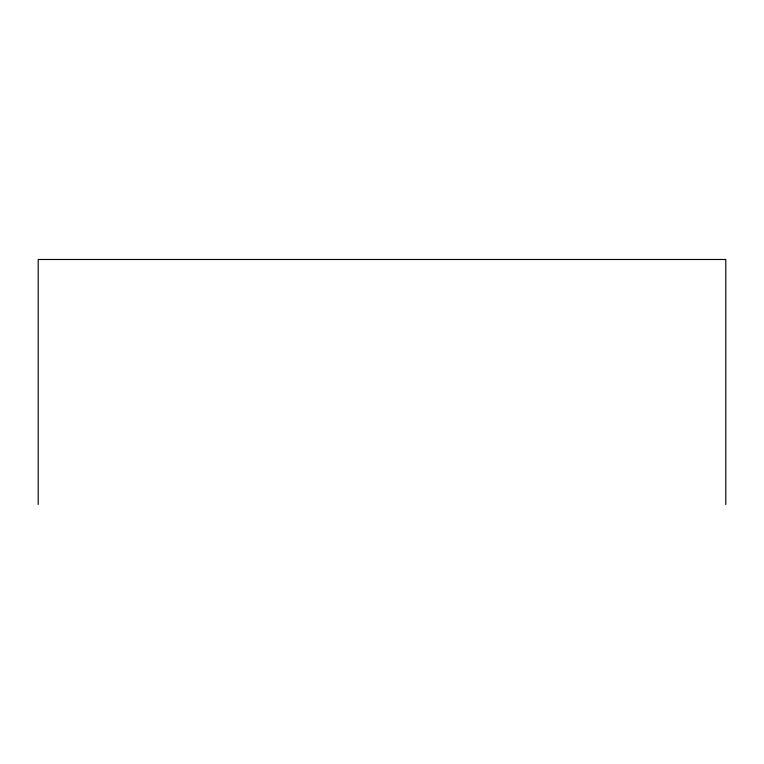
<?xml version="1.0" encoding="UTF-8"?>
<svg xmlns="http://www.w3.org/2000/svg" width="764" height="764" viewBox="0 0 764 764"><rect width="100%" height="100%" fill="white"/><g stroke="black" fill="none" stroke-linecap="round" stroke-linejoin="round"><path stroke-width="1.15" d="M725.8 504.517L725.8 259.483L38.2 259.483L38.2 504.517"/></g></svg>
